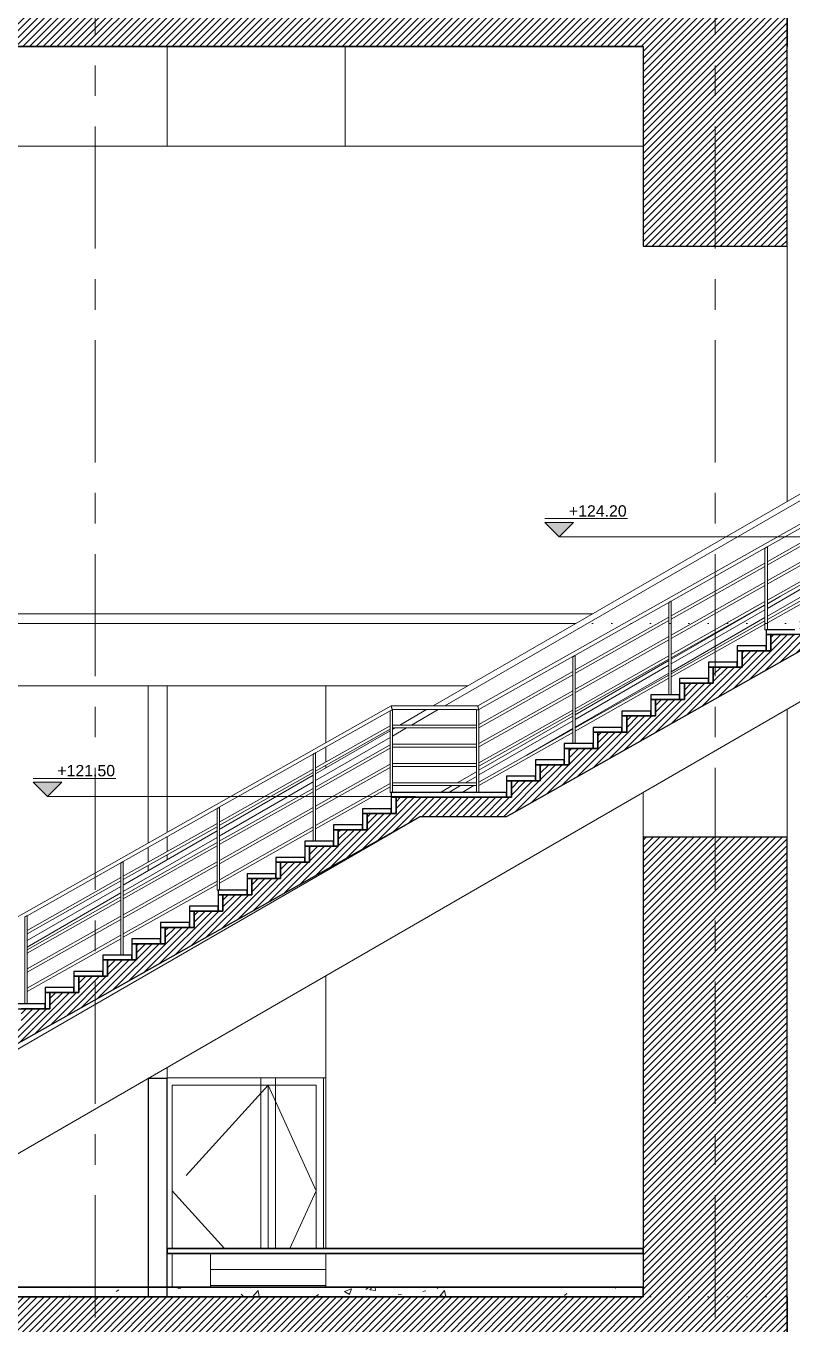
# Model space of a CAD drawing. Header units: centimetres. Extents: x -9500 to 10637, y -7231 to 13725.
# Drawn here: x 5180 to 5977, y 11602 to 12951 of the extents above; entities that cross this region are included whole.
import ezdxf

# ---------------------------------------------------------------- set-up
doc = ezdxf.new("R2010")
doc.units = ezdxf.units.CM
doc.header["$LTSCALE"] = 200
for name, pattern in [('Centre', [3.175, 0.635, -0.47625, 1.5875, -0.47625]), ('Dot 1mm', [0.1, 0, -0.1]), ('Grid Line 1_4_', [1.11125, 0.635, -0.15875, 0.15875, -0.15875])]:
    doc.linetypes.add(name, pattern=pattern)
for name, color, linetype, lineweight in [('A-DOOR', 31, 'Continuous', 9), ('A-DOOR-FRAM', 31, 'Continuous', 9), ('A-FLOR', 192, 'Continuous', 9), ('A-FLOR-HRAL', 11, 'Continuous', 9), ('A-FLOR-LEVL', 51, 'Continuous', 9), ('A-FLOR-PATT', 8, 'Continuous', 35), ('A-GENM', 13, 'Continuous', 9), ('A-WALL', 113, 'Continuous', 9), ('A-WALL-PATT', 111, 'Continuous', 25), ('G-ANNO-DIMS', 111, 'Continuous', 9), ('S-COLS', 52, 'Continuous', 9), ('S-GRID', 1, 'Continuous', 9), ('S-STRS', 31, 'Continuous', 9)]:
    doc.layers.add(name, color=color, linetype=linetype, lineweight=lineweight)
doc.styles.add('Arial_3', font='arial.ttf', dxfattribs={"height": 11.802395})
pattern_1 = [(45, (2594.172, 12045), (-3.535534, 3.535534), [])]

# ---------------------------------------------------------------- blocks, each defined once
blk = doc.blocks.new('A-YURUYEN MERDIVEN - 1570-1859977-G2-1')
at = {"layer": 'A-GENM'}
for p, q in [((772.3, 13285.1), (-1030.2, 12244.4)), ((-1018.2, 12244.4), (775.3, 13279.9)), ((-1720.3, 11630), (-386.6, 12400)), ((-585.2, 12402), (-682.7, 12345.7)), ((-585.2, 12393.9), (-682.7, 12337.6)), ((-685.2, 12349.1), (-782.7, 12292.8)), ((-669, 12358.5), (-682.7, 12350.6)), ((-685.2, 12344.2), (-782.7, 12287.9)), ((-685.2, 12336.2), (-782.7, 12279.9)), ((-785.2, 12291.4), (-882.7, 12235.1)), ((-785.2, 12286.5), (-882.7, 12230.2)), ((-785.2, 12278.4), (-882.7, 12222.1)), ((-1037.2, 12240.4), (-1064.9, 12224.4)), ((-1052.9, 12224.4), (-1025.2, 12240.4)), ((-885.2, 12233.7), (-982.7, 12177.4)), ((-885.2, 12228.8), (-982.7, 12172.5)), ((-1075.2, 12218.4), (-1152.8, 12173.6)), ((-1072.8, 12212.9), (-1058, 12221.4)), ((-1070.1, 12221.4), (-1072.8, 12219.8)), ((-885.2, 12220.7), (-933, 12193.1)), ((-1152.8, 12166.7), (-1075.2, 12211.5)), ((-985.2, 12175.9), (-1005.3, 12164.3)), ((-1155.2, 12172.2), (-1252.8, 12115.9)), ((-1252.8, 12109), (-1155.2, 12165.3)), ((-1010.5, 12161.4), (-1022.6, 12154.4)), ((-1002, 12161.4), (-1014.1, 12154.4)), ((-988, 12161.4), (-1000.1, 12154.4)), ((-985.2, 12171), (-996.8, 12164.4)), ((-1043.4, 12129.4), (-1891, 11640)), ((-1255.2, 12114.5), (-1352.8, 12058.1)), ((-1352.8, 12051.2), (-1255.2, 12107.5)), ((-1355.2, 12056.7), (-1452.8, 12000.4)), ((-1452.8, 11993.5), (-1355.2, 12049.8))]:
    blk.add_line(p, q, dxfattribs=at)
blk = doc.blocks.new('M_Single-Flush2 - IUAS_A_DOOR_K7 _yangına dayanıklı saç kapı  100x220_-1640812-G2-1')
at = {"layer": 'A-DOOR', "linetype": 'Centre'}
for p, q in [((-1202, 11850), (-1302, 11740)), ((-1302, 11740), (-1247.4, 11680))]:
    blk.add_line(p, q, dxfattribs=at)
at = {"layer": 'A-DOOR-FRAM'}
for p, q in [((-1194.4, 11857.6), (-1307, 11857.6)), ((-1302, 11680), (-1302, 11850)), ((-1302, 11850), (-1202, 11850)), ((-1202, 11850), (-1202, 11680)), ((-1194.4, 11680), (-1194.4, 11857.6)), ((-1302, 11640), (-1302, 11675))]:
    blk.add_line(p, q, dxfattribs=at)
blk = doc.blocks.new('M_Single-Flush1 - K1-KAPI 500 x 2200mm-1465101-G2-1')
at = {"layer": 'A-DOOR', "linetype": 'Centre'}
for p, q in [((-1202, 11850), (-1152, 11740)), ((-1152, 11740), (-1179.3, 11680))]:
    blk.add_line(p, q, dxfattribs=at)
at = {"layer": 'A-DOOR-FRAM'}
for p, q in [((-1144.5, 11857.6), (-1209.6, 11857.6)), ((-1209.6, 11857.6), (-1209.6, 11680)), ((-1202, 11680), (-1202, 11850)), ((-1202, 11850), (-1152, 11850)), ((-1152, 11850), (-1152, 11680))]:
    blk.add_line(p, q, dxfattribs=at)
blk = doc.blocks.new('M_Single-Flush2 - IUAS_A_DOOR_K7 _yangına dayanıklı saç kapı  100x220_-V11-G2-1')
at = {"layer": 'A-DOOR-FRAM'}
for p, q in [((-1144.5, 11680), (-1144.5, 11857.6)), ((-1144.5, 11857.6), (-1142, 11857.6))]:
    blk.add_line(p, q, dxfattribs=at)
blk = doc.blocks.new('Railing - 25mm 2-1672568-G2-1')
at = {"layer": 'A-FLOR-HRAL'}
for p, q in [((-1645.2, 11883.7), (-1645.2, 11968.4)), ((-1642.7, 11969.8), (-1642.7, 11883.7)), ((-1644, 11883.7), (-1645.2, 11883.7))]:
    blk.add_line(p, q, dxfattribs=at)
at = {"layer": 'A-FLOR-HRAL', "flags": 128}
for points in [[(-1645.2, 11968.4), (-1645, 11968.6), (-1644.5, 11968.8), (-1644, 11969.1)], [(-1644, 11969.1), (-1643.4, 11969.4), (-1643, 11969.7), (-1642.8, 11969.8)]]:
    blk.add_lwpolyline(points, dxfattribs=at)
blk = doc.blocks.new('Railing - 25mm 2-V12-G2-1')
at = {"layer": 'A-FLOR-HRAL'}
for p, q in [((-1555.2, 11883.7), (-1555.2, 11969.7)), ((-1555.2, 11969.7), (-1554, 11969.7)), ((-1554, 11969.7), (-1552.7, 11969.7)), ((-1552.7, 11969.7), (-1552.7, 11883.7))]:
    blk.add_line(p, q, dxfattribs=at)
blk = doc.blocks.new('Railing - 25mm 2-1672570-G2-1')
at = {"layer": 'A-FLOR-HRAL'}
for p, q in [((-1965.2, 11697.7), (-1965.2, 11788)), ((-1962.7, 11789.4), (-1962.7, 11697.7))]:
    blk.add_line(p, q, dxfattribs=at)
at = {"layer": 'A-FLOR-HRAL', "flags": 128}
for points in [[(-1965.2, 11788), (-1965, 11788.2), (-1964.5, 11788.4), (-1964, 11788.7)], [(-1964, 11788.7), (-1963.4, 11789), (-1963, 11789.3), (-1962.8, 11789.4)]]:
    blk.add_lwpolyline(points, dxfattribs=at)
blk = doc.blocks.new('Railing - 25mm 2-1672572-G2-1')
at = {"layer": 'A-FLOR-HRAL'}
for p, q in [((-1865.2, 11748.4), (-1865.2, 11844.4)), ((-1862.7, 11845.8), (-1862.7, 11748.4))]:
    blk.add_line(p, q, dxfattribs=at)
at = {"layer": 'A-FLOR-HRAL', "flags": 128}
for points in [[(-1865.2, 11844.4), (-1865, 11844.5), (-1864.5, 11844.8), (-1864, 11845.1)], [(-1864, 11845.1), (-1863.4, 11845.4), (-1863, 11845.6), (-1862.8, 11845.8)]]:
    blk.add_lwpolyline(points, dxfattribs=at)
blk = doc.blocks.new('Railing - Railing-1672223-G2-1')
at = {"layer": 'A-FLOR-HRAL'}
for p, q in [((-504, 12515), (-984, 12244.4)), ((-682.8, 12409.6), (-585.2, 12464.6)), ((-585.2, 12449.2), (-682.8, 12394.2)), ((-682.8, 12390.8), (-585.2, 12445.8)), ((-585.2, 12429.2), (-682.8, 12374.2)), ((-682.8, 12370.8), (-585.2, 12425.8)), ((-782.8, 12353.2), (-685.2, 12408.2)), ((-585.2, 12409.2), (-682.7, 12354.2)), ((-682.7, 12350.8), (-585.3, 12405.7)), ((-685.2, 12392.8), (-782.8, 12337.8)), ((-782.8, 12334.4), (-685.2, 12389.4)), ((-585.2, 12389.2), (-682.7, 12334.2)), ((-682.7, 12330.8), (-585.2, 12385.7)), ((-685.2, 12372.8), (-782.8, 12317.8)), ((-782.8, 12314.4), (-685.2, 12369.4)), ((-882.8, 12296.8), (-785.2, 12351.8)), ((-685.2, 12352.8), (-782.7, 12297.8)), ((-782.7, 12294.4), (-685.2, 12349.4)), ((-785.2, 12336.4), (-882.8, 12281.4)), ((-882.8, 12278), (-785.2, 12333)), ((-685.2, 12332.8), (-782.7, 12277.8)), ((-782.7, 12274.4), (-685.2, 12329.4)), ((-785.2, 12316.4), (-882.8, 12261.4)), ((-882.8, 12258), (-785.2, 12313)), ((-982.9, 12240.4), (-885.2, 12295.5)), ((-785.2, 12296.4), (-882.7, 12241.4)), ((-882.7, 12238), (-785.2, 12293)), ((-885.2, 12280.1), (-982.7, 12225.1)), ((-982.7, 12221.6), (-885.2, 12276.6)), ((-785.2, 12276.4), (-882.7, 12221.4)), ((-882.7, 12218), (-785.2, 12273)), ((-885.2, 12260.1), (-982.7, 12205.1)), ((-982.7, 12201.6), (-885.2, 12256.6)), ((-1074, 12244.4), (-1554, 11973.7)), ((-984, 12244.4), (-1074, 12244.4)), ((-1152.8, 12195.4), (-1075.2, 12239.1)), ((-1072.8, 12240.4), (-985.2, 12240.4)), ((-885.2, 12240), (-982.7, 12185.1)), ((-982.7, 12181.6), (-885.2, 12236.6)), ((-1075.2, 12223.7), (-1152.8, 12179.9)), ((-1152.8, 12176.5), (-1075.2, 12220.2)), ((-985.2, 12224.4), (-1072.8, 12224.4)), ((-1072.8, 12221.4), (-985.2, 12221.4)), ((-885.2, 12220), (-982.7, 12165.1)), ((-982.7, 12161.6), (-885.2, 12216.6)), ((-1075.2, 12203.7), (-1152.8, 12159.9)), ((-985.2, 12204.4), (-1072.8, 12204.4)), ((-1072.8, 12201.4), (-985.2, 12201.4)), ((-1252.8, 12139), (-1155.2, 12194)), ((-1152.8, 12156.5), (-1075.2, 12200.2)), ((-1155.2, 12178.6), (-1252.8, 12123.6)), ((-1252.8, 12120.1), (-1155.2, 12175.1)), ((-1075.2, 12183.7), (-1152.7, 12140)), ((-1152.7, 12136.5), (-1075.2, 12180.2)), ((-985.2, 12184.4), (-1072.7, 12184.4)), ((-1072.7, 12181.4), (-985.2, 12181.4)), ((-1075.2, 12163.7), (-1152.7, 12120)), ((-1152.7, 12116.5), (-1075.2, 12160.2)), ((-985.2, 12164.4), (-1072.7, 12164.4)), ((-1072.7, 12161.4), (-985.2, 12161.4)), ((-1155.2, 12158.6), (-1252.8, 12103.6)), ((-1252.8, 12100.1), (-1155.2, 12155.1)), ((-1352.8, 12082.6), (-1255.2, 12137.6)), ((-1155.2, 12138.6), (-1252.7, 12083.6)), ((-1252.7, 12080.1), (-1155.2, 12135.1)), ((-1255.2, 12122.2), (-1352.8, 12067.2)), ((-1352.8, 12063.7), (-1255.2, 12118.7)), ((-1155.2, 12118.6), (-1252.7, 12063.6)), ((-1252.7, 12060.1), (-1155.2, 12115.1)), ((-1255.2, 12102.2), (-1352.8, 12047.2)), ((-1352.8, 12043.7), (-1255.2, 12098.7)), ((-1452.8, 12026.2), (-1355.2, 12081.2)), ((-1255.2, 12082.2), (-1352.7, 12027.2)), ((-1355.2, 12065.8), (-1452.8, 12010.8)), ((-1352.7, 12023.7), (-1255.2, 12078.7)), ((-1452.8, 12007.4), (-1355.2, 12062.4)), ((-1255.2, 12062.2), (-1352.7, 12007.2)), ((-1352.7, 12003.7), (-1255.2, 12058.7)), ((-1355.2, 12045.8), (-1452.8, 11990.8)), ((-1452.8, 11987.4), (-1355.2, 12042.4)), ((-1355.2, 12025.8), (-1452.7, 11970.8)), ((-1452.7, 11967.4), (-1355.2, 12022.3)), ((-1355.2, 12005.8), (-1452.7, 11950.8)), ((-1452.7, 11947.4), (-1355.2, 12002.3))]:
    blk.add_line(p, q, dxfattribs=at)
for points, knots in [([(-1073.5, 12242.4), (-1073.5, 12242.5), (-1073.6, 12242.9), (-1073.7, 12243.4), (-1073.8, 12243.8), (-1073.9, 12244.2), (-1074, 12244.4), (-1074, 12244.4)], [0, 0, 0, 0, 0.0833333, 0.1666667, 0.25, 0.3333333, 0.5, 0.5, 0.5, 0.5]), ([(-983.5, 12242.4), (-983.5, 12242.5), (-983.6, 12242.9), (-983.7, 12243.4), (-983.8, 12243.8), (-983.9, 12244.2), (-984, 12244.4), (-984, 12244.4)], [0, 0, 0, 0, 0.0833333, 0.1666667, 0.25, 0.3333333, 0.5, 0.5, 0.5, 0.5]), ([(-982.9, 12240.4), (-982.9, 12240.4), (-983, 12240.5), (-983.1, 12240.9), (-983.2, 12241.4), (-983.3, 12241.8), (-983.4, 12242.2), (-983.5, 12242.4)], [0.5, 0.5, 0.5, 0.5, 0.6666667, 0.75, 0.8333333, 0.9166667, 1, 1, 1, 1])]:
    blk.add_open_spline(points, degree=3, knots=knots, dxfattribs=at)
blk.add_open_spline([(-1073, 12240.4), (-1073, 12240.5), (-1073, 12240.6), (-1073.1, 12240.9), (-1073.2, 12241.4), (-1073.3, 12241.8), (-1073.4, 12242.2), (-1073.5, 12242.4)], degree=3, dxfattribs=at)
for name, p in [('Railing - 25mm 2-1672568-G2-1', (960, 439.8)), ('Railing - 25mm 2-1672572-G2-1', (1080, 507.4)), ('Railing - 25mm 2-1672570-G2-1', (1080, 507.4)), ('Railing - 25mm 2-1672568-G2-1', (570, 270.6)), ('Railing - 25mm 2-V12-G2-1', (570, 270.6)), ('Railing - 25mm 2-1672570-G2-1', (810, 406)), ('Railing - 25mm 2-1672568-G2-1', (390, 169.1)), ('Railing - 25mm 2-1672572-G2-1', (510, 236.8)), ('Railing - 25mm 2-1672570-G2-1', (510, 236.8))]:
    blk.add_blockref(name, p)
blk = doc.blocks.new('Spot Elevations - IUAS_A_SECTION_FLOOR_CONCRETE-1317280-G2-1')
at = {"layer": 'G-ANNO-DIMS'}
blk.add_hatch(color=256, dxfattribs=at).paths.add_polyline_path([(-462, 13045), (-477, 13030), (-492, 13045)], flags=0)
for p, q in [((-492, 13049), (-405.9, 13049)), ((-492, 13045), (-462, 13045)), ((-477, 13030), (-492, 13045)), ((-462, 13045), (-492, 13045)), ((-492, 13045), (-477, 13030)), ((-462, 13045), (-477, 13030)), ((-477, 13030), (-462, 13045))]:
    blk.add_line(p, q, dxfattribs=at)

msp = doc.modelspace()

# ---------------------------------------------------------------- hatches: boundary and pattern name
at = {"layer": 'A-FLOR-PATT', "lineweight": 9}
h = msp.add_hatch(dxfattribs=at)
h.set_pattern_fill('FP_12', color=256, style=0, pattern_type=2)
h.set_pattern_definition(pattern_1)
h.paths.add_polyline_path([(5971.6, 12930), (5971.6, 13030), (4336.5, 13030), (4336.5, 12930), (5821.6, 12930)], flags=0)
h = msp.add_hatch(dxfattribs=at)
h.set_pattern_fill('FP_13', color=256, style=0, pattern_type=2)
h.set_pattern_definition([(50, (2594.17, 12045), (72.8738, -6.3761), [7.62, -83.82]), (355, (2594.17, 12045), (-14.097, 76.4224), [6.096, -67.056]), (100.451, (2600.245, 12044.47), (58.777, 70.0469), [6.476, -71.236]), (46.184, (2594.17, 12065.32), (108.4314, -16.8175), [11.43, -125.73]), (96.636, (2603.21, 12063.92), (94.961, 98.971), [9.714, -106.854]), (351.184, (2594.17, 12065.32), (94.9623, 98.97), [9.144, -100.584]), (21, (2604.33, 12060.24), (60.6457, -40.9065), [7.62, -83.82]), (326, (2604.33, 12060.24), (24.7208, 73.675), [6.096, -67.056]), (71.451, (2609.386, 12056.83), (85.3669, 32.7687), [6.476, -71.236]), (37.5, (2594.172, 12045), (1.23552, 33.82243), [3.353, -62.89, 3.353, -64.719, -67.31]), (37.5, (2594.172, 12045), (1.23552, 33.82243), [-134.315, 3.353, -63.957]), (7.5, (2594.172, 12045), (26.72815, 40.07255), [3.353, -35.458, 3.353, -61.366, -25.654]), (7.5, (2594.172, 12045), (26.72815, 40.07255), [-103.53, 3.353, -22.301]), (327.5, (2571.515, 12045), (54.23632, -2.29212), [3.353, -22.047, 3.353, -75.895, -105.156]), (327.5, (2571.515, 12045), (54.23632, -2.29212), [-104.648, 3.353, -101.803]), (317.5, (2561.355, 12045), (59.2516, 10.17014), [3.353, -29.667, 3.353, -49.276, -74.676]), (317.5, (2561.355, 12045), (59.2516, 10.17014), [-85.649, 3.353, -71.323])])
h.paths.add_polyline_path([(4336.5, 11630), (4569.6, 11630), (4569.6, 11640), (4336.5, 11640), (4336.5, 11638.8)], flags=0)
h.paths.add_polyline_path([(5821.6, 11630), (5821.6, 11640), (5121.6, 11640), (5121.6, 11630), (5634.6, 11630)], flags=0)
h = msp.add_hatch(dxfattribs=at)
h.set_pattern_fill('FP_12', color=256, style=0, pattern_type=2)
h.set_pattern_definition(pattern_1)
h.paths.add_polyline_path([(4725.9, 11565), (5971.6, 11565), (5971.6, 11630), (4336.5, 11630), (4336.5, 11565), (4596.1, 11565)], flags=0)
at = {"layer": 'A-WALL-PATT', "lineweight": 9}
h = msp.add_hatch(dxfattribs=at)
h.set_pattern_fill('FP_12', color=256, style=0, pattern_type=2)
h.set_pattern_definition(pattern_1)
h.paths.add_polyline_path([(5821.6, 11400.2), (5971.6, 11400.2), (5971.6, 11565), (5821.6, 11565), (5821.6, 11448)], flags=0)
h.paths.add_polyline_path([(5894.2, 11630), (5971.6, 11630), (5971.6, 12108), (5821.6, 12108), (5821.6, 11630)], flags=0)
h.paths.add_polyline_path([(5821.6, 12722.2), (5971.6, 12722.2), (5971.6, 12930), (5821.6, 12930), (5821.6, 12841.1)], flags=0)
at = {"layer": 'S-STRS'}
h = msp.add_hatch(dxfattribs=at)
h.set_pattern_fill('FP_12', color=256, style=0, pattern_type=2)
h.set_pattern_definition(pattern_1)
h.paths.add_polyline_path([(5684.6, 12132.1), (6134.6, 12385.9), (6134.6, 12403.1), (6104.6, 12403.1), (6104.6, 12386.2), (6074.6, 12386.2), (6074.6, 12369.3), (6044.6, 12369.3), (6044.6, 12352.3), (6014.6, 12352.3), (6014.6, 12335.4), (5984.6, 12335.4), (5984.6, 12318.5), (5954.6, 12318.5), (5954.6, 12301.6), (5924.6, 12301.6), (5924.6, 12284.7), (5894.6, 12284.7), (5894.6, 12267.8), (5864.6, 12267.8), (5864.6, 12250.9), (5834.6, 12250.9), (5834.6, 12233.9), (5804.6, 12233.9), (5804.6, 12217), (5774.6, 12217), (5774.6, 12200.1), (5744.6, 12200.1), (5744.6, 12183.2), (5714.6, 12183.2), (5714.6, 12166.3), (5684.6, 12166.3), (5684.6, 12144.5)], flags=0)
h = msp.add_hatch(dxfattribs=at)
h.set_pattern_fill('FP_12', color=256, style=0, pattern_type=2)
h.set_pattern_definition(pattern_1)
h.paths.add_polyline_path([(5564.6, 12115.2), (5589.7, 12129.4), (5679.7, 12129.4), (5684.6, 12132.1), (5684.6, 12149.4), (5564.6, 12149.4), (5564.6, 12132.4)], flags=0)
h = msp.add_hatch(dxfattribs=at)
h.set_pattern_fill('FP_12', color=256, style=0, pattern_type=2)
h.set_pattern_definition(pattern_1)
h.paths.add_polyline_path([(5114.6, 11861.5), (5564.6, 12115.2), (5564.6, 12132.4), (5534.6, 12132.4), (5534.6, 12115.5), (5504.6, 12115.5), (5504.6, 12098.6), (5474.6, 12098.6), (5474.6, 12081.7), (5444.6, 12081.7), (5444.6, 12064.8), (5414.6, 12064.8), (5414.6, 12047.9), (5384.6, 12047.9), (5384.6, 12031), (5354.6, 12031), (5354.6, 12014), (5324.6, 12014), (5324.6, 11997.1), (5294.6, 11997.1), (5294.6, 11980.2), (5264.6, 11980.2), (5264.6, 11963.3), (5234.6, 11963.3), (5234.6, 11946.4), (5204.6, 11946.4), (5204.6, 11929.5), (5174.6, 11929.5), (5174.6, 11912.6), (5144.6, 11912.6), (5144.6, 11895.6), (5114.6, 11895.6), (5114.6, 11870.9)], flags=0)

# ---------------------------------------------------------------- linework, layer by layer
at = {"layer": 'A-FLOR', "lineweight": 35}
for p, q in [((5971.6, 12930), (5971.6, 13030)), ((4336.5, 12930), (5821.6, 12930)), ((5821.6, 11680), (5326.6, 11680)), ((5326.6, 11680), (5326.6, 11675)), ((5326.6, 11675), (5821.6, 11675)), ((5821.6, 11675), (5821.6, 11680)), ((5821.6, 11640), (5121.6, 11640)), ((5821.6, 11630), (5821.6, 11640)), ((5121.6, 11630), (5821.6, 11630)), ((5971.6, 11565), (5971.6, 11630))]:
    msp.add_line(p, q, dxfattribs=at)
at = {"layer": 'A-FLOR'}
for p, q in [((4569.6, 12340), (5769, 12340)), ((5751.7, 12330), (4569.6, 12330)), ((5751.7, 12330), (5751.7, 12330)), ((5639.1, 12265), (4454.8, 12265))]:
    msp.add_line(p, q, dxfattribs=at)
at = {"layer": 'A-FLOR-LEVL', "linetype": 'Dot 1mm'}
for p, q in [((4080.5, 12330), (8746.3, 12330)), ((4080.5, 11630), (8746.3, 11630))]:
    msp.add_line(p, q, dxfattribs=at)
at = {"layer": 'A-WALL'}
for p, q in [((5326.6, 12930), (5326.6, 12826.4)), ((5511.6, 12826.4), (5511.6, 12930)), ((5821.6, 12826.4), (4460.4, 12826.4)), ((5971.6, 12722.2), (5971.6, 12457)), ((5306.6, 12101.7), (5306.6, 12265)), ((5491.6, 12265), (5491.6, 12206)), ((5971.6, 12241), (5971.6, 12108)), ((5491.6, 12201.4), (5491.6, 12186)), ((5491.6, 12182.6), (5491.6, 12179.8)), ((5821.6, 12108), (5821.6, 12154.4)), ((5306.6, 12081.7), (5306.6, 12097.1)), ((5306.6, 12073), (5306.6, 12078.3)), ((5491.6, 11963.9), (5491.6, 11680)), ((5306.6, 11856.8), (5306.6, 11857.1)), ((5491.6, 11675), (5491.6, 11640))]:
    msp.add_line(p, q, dxfattribs=at)
at = {"layer": 'A-WALL', "lineweight": 25}
for p, q in [((5821.6, 12930), (5821.6, 12722.2)), ((5971.6, 12722.2), (5971.6, 12930)), ((5821.6, 12722.2), (5971.6, 12722.2)), ((5821.6, 12108), (5821.6, 11640)), ((5971.6, 12108), (5821.6, 12108)), ((5971.6, 11630), (5971.6, 12108)), ((5306.6, 11856.8), (5306.6, 11630)), ((5326.6, 11856.8), (5306.6, 11856.8)), ((5326.6, 11630), (5326.6, 11856.8))]:
    msp.add_line(p, q, dxfattribs=at)
at = {"layer": 'G-ANNO-DIMS'}
for p, q in [((6154.8, 12420), (5734.4, 12420)), ((5585, 12150), (5202.1, 12150))]:
    msp.add_line(p, q, dxfattribs=at)
at = {"layer": 'S-COLS'}
for p, q in [((5326.6, 12826.4), (5326.6, 12930)), ((5326.6, 12113), (5326.6, 12265)), ((5326.6, 12093), (5326.6, 12108.4)), ((5326.6, 12084.6), (5326.6, 12089.5)), ((5326.6, 11856.8), (5326.6, 11868.6))]:
    msp.add_line(p, q, dxfattribs=at)
at = {"layer": 'S-GRID', "linetype": 'Grid Line 1_4_'}
for p, q in [((5251.6, 10497.2), (5251.6, 13635)), ((5896.6, 10497.2), (5896.6, 13635))]:
    msp.add_line(p, q, dxfattribs=at)
at = {"layer": 'S-STRS', "lineweight": 25}
for p, q in [((5684.6, 12132.1), (6134.6, 12385.9)), ((5979.6, 12323.5), (5949.6, 12323.5)), ((5949.6, 12323.5), (5949.6, 12318.5)), ((5949.6, 12318.5), (5949.6, 12301.6)), ((5954.6, 12318.5), (5949.6, 12318.5)), ((5949.6, 12318.5), (5979.6, 12318.5)), ((5984.6, 12318.5), (5954.6, 12318.5)), ((5954.6, 12318.5), (5954.6, 12301.6)), ((5954.6, 12301.6), (5954.6, 12318.5)), ((5949.6, 12306.6), (5919.6, 12306.6)), ((5919.6, 12306.6), (5919.6, 12301.6)), ((5919.6, 12301.6), (5919.6, 12284.7)), ((5924.6, 12301.6), (5919.6, 12301.6)), ((5919.6, 12301.6), (5949.6, 12301.6)), ((5954.6, 12301.6), (5924.6, 12301.6)), ((5924.6, 12301.6), (5924.6, 12284.7)), ((5924.6, 12284.7), (5924.6, 12301.6)), ((5949.6, 12301.6), (5949.6, 12306.6)), ((5949.6, 12301.6), (5954.6, 12301.6)), ((5919.6, 12289.7), (5889.6, 12289.7)), ((5889.6, 12289.7), (5889.6, 12284.7)), ((5889.6, 12284.7), (5889.6, 12267.8)), ((5894.6, 12284.7), (5889.6, 12284.7)), ((5889.6, 12284.7), (5919.6, 12284.7)), ((5924.6, 12284.7), (5894.6, 12284.7)), ((5894.6, 12284.7), (5894.6, 12267.8)), ((5894.6, 12267.8), (5894.6, 12284.7)), ((5919.6, 12284.7), (5919.6, 12289.7)), ((5919.6, 12284.7), (5924.6, 12284.7)), ((5889.6, 12272.8), (5859.6, 12272.8)), ((5859.6, 12272.8), (5859.6, 12267.8)), ((5889.6, 12267.8), (5889.6, 12272.8)), ((5859.6, 12255.9), (5829.6, 12255.9)), ((5829.6, 12255.9), (5829.6, 12250.9)), ((5859.6, 12267.8), (5859.6, 12250.9)), ((5864.6, 12267.8), (5859.6, 12267.8)), ((5859.6, 12267.8), (5889.6, 12267.8)), ((5859.6, 12250.9), (5859.6, 12255.9)), ((5894.6, 12267.8), (5864.6, 12267.8)), ((5864.6, 12267.8), (5864.6, 12250.9)), ((5864.6, 12250.9), (5864.6, 12267.8)), ((5889.6, 12267.8), (5894.6, 12267.8)), ((5829.6, 12250.9), (5829.6, 12233.9)), ((5834.6, 12250.9), (5829.6, 12250.9)), ((5829.6, 12250.9), (5859.6, 12250.9)), ((5864.6, 12250.9), (5834.6, 12250.9)), ((5834.6, 12250.9), (5834.6, 12233.9)), ((5834.6, 12233.9), (5834.6, 12250.9)), ((5859.6, 12250.9), (5864.6, 12250.9)), ((5829.6, 12238.9), (5799.6, 12238.9)), ((5799.6, 12238.9), (5799.6, 12233.9)), ((5799.6, 12233.9), (5799.6, 12217)), ((5804.6, 12233.9), (5799.6, 12233.9)), ((5799.6, 12233.9), (5829.6, 12233.9)), ((5834.6, 12233.9), (5804.6, 12233.9)), ((5804.6, 12233.9), (5804.6, 12217)), ((5804.6, 12217), (5804.6, 12233.9)), ((5829.6, 12233.9), (5829.6, 12238.9)), ((5829.6, 12233.9), (5834.6, 12233.9)), ((5799.6, 12222), (5769.6, 12222)), ((5769.6, 12222), (5769.6, 12217)), ((5769.6, 12217), (5769.6, 12200.1)), ((5774.6, 12217), (5769.6, 12217)), ((5769.6, 12217), (5799.6, 12217)), ((5804.6, 12217), (5774.6, 12217)), ((5774.6, 12217), (5774.6, 12200.1)), ((5774.6, 12200.1), (5774.6, 12217)), ((5799.6, 12217), (5799.6, 12222)), ((5799.6, 12217), (5804.6, 12217)), ((5769.6, 12205.1), (5739.6, 12205.1)), ((5739.6, 12205.1), (5739.6, 12200.1)), ((5769.6, 12200.1), (5769.6, 12205.1)), ((5739.6, 12188.2), (5709.6, 12188.2)), ((5709.6, 12188.2), (5709.6, 12183.2)), ((5739.6, 12200.1), (5739.6, 12183.2)), ((5744.6, 12200.1), (5739.6, 12200.1)), ((5739.6, 12200.1), (5769.6, 12200.1)), ((5739.6, 12183.2), (5739.6, 12188.2)), ((5774.6, 12200.1), (5744.6, 12200.1)), ((5744.6, 12200.1), (5744.6, 12183.2)), ((5744.6, 12183.2), (5744.6, 12200.1)), ((5769.6, 12200.1), (5774.6, 12200.1)), ((5709.6, 12183.2), (5709.6, 12166.3)), ((5714.6, 12183.2), (5709.6, 12183.2)), ((5709.6, 12183.2), (5739.6, 12183.2)), ((5744.6, 12183.2), (5714.6, 12183.2)), ((5714.6, 12183.2), (5714.6, 12166.3)), ((5714.6, 12166.3), (5714.6, 12183.2)), ((5739.6, 12183.2), (5744.6, 12183.2)), ((5709.6, 12171.3), (5679.6, 12171.3)), ((5679.6, 12171.3), (5679.6, 12166.3)), ((5679.6, 12166.3), (5679.6, 12149.4)), ((5684.6, 12166.3), (5679.6, 12166.3)), ((5679.6, 12166.3), (5709.6, 12166.3)), ((5714.6, 12166.3), (5684.6, 12166.3)), ((5684.6, 12166.3), (5684.6, 12149.4)), ((5684.6, 12149.4), (5684.6, 12166.3)), ((5709.6, 12166.3), (5709.6, 12171.3)), ((5709.6, 12166.3), (5714.6, 12166.3)), ((5679.6, 12154.4), (5559.6, 12154.4)), ((5559.6, 12154.4), (5559.6, 12149.4)), ((5559.6, 12149.4), (5679.6, 12149.4)), ((5559.6, 12149.4), (5559.6, 12132.4)), ((5564.6, 12149.4), (5559.6, 12149.4)), ((5684.6, 12149.4), (5564.6, 12149.4)), ((5564.6, 12149.4), (5564.6, 12132.4)), ((5564.6, 12132.4), (5564.6, 12149.4)), ((5679.6, 12149.4), (5679.6, 12154.4)), ((5679.6, 12149.4), (5684.6, 12149.4)), ((5559.6, 12137.4), (5529.6, 12137.4)), ((5529.6, 12137.4), (5529.6, 12132.4)), ((5559.6, 12132.4), (5559.6, 12137.4)), ((5529.6, 12120.5), (5499.6, 12120.5)), ((5499.6, 12120.5), (5499.6, 12115.5)), ((5529.6, 12132.4), (5529.6, 12115.5)), ((5534.6, 12132.4), (5529.6, 12132.4)), ((5529.6, 12132.4), (5559.6, 12132.4)), ((5529.6, 12115.5), (5529.6, 12120.5)), ((5564.6, 12132.4), (5534.6, 12132.4)), ((5534.6, 12132.4), (5534.6, 12115.5)), ((5534.6, 12115.5), (5534.6, 12132.4)), ((5559.6, 12132.4), (5564.6, 12132.4)), ((5564.6, 12115.2), (5589.7, 12129.4)), ((5589.7, 12129.4), (5679.7, 12129.4)), ((5679.7, 12129.4), (5684.6, 12132.1)), ((5114.6, 11861.5), (5564.6, 12115.2)), ((5499.6, 12115.5), (5499.6, 12098.6)), ((5504.6, 12115.5), (5499.6, 12115.5)), ((5499.6, 12115.5), (5529.6, 12115.5)), ((5534.6, 12115.5), (5504.6, 12115.5)), ((5504.6, 12115.5), (5504.6, 12098.6)), ((5504.6, 12098.6), (5504.6, 12115.5)), ((5529.6, 12115.5), (5534.6, 12115.5)), ((5499.6, 12103.6), (5469.6, 12103.6)), ((5469.6, 12103.6), (5469.6, 12098.6)), ((5469.6, 12098.6), (5469.6, 12081.7)), ((5474.6, 12098.6), (5469.6, 12098.6)), ((5469.6, 12098.6), (5499.6, 12098.6)), ((5504.6, 12098.6), (5474.6, 12098.6)), ((5474.6, 12098.6), (5474.6, 12081.7)), ((5474.6, 12081.7), (5474.6, 12098.6)), ((5499.6, 12098.6), (5499.6, 12103.6)), ((5499.6, 12098.6), (5504.6, 12098.6)), ((5469.6, 12086.7), (5439.6, 12086.7)), ((5439.6, 12086.7), (5439.6, 12081.7)), ((5439.6, 12081.7), (5439.6, 12064.8)), ((5444.6, 12081.7), (5439.6, 12081.7)), ((5439.6, 12081.7), (5469.6, 12081.7)), ((5474.6, 12081.7), (5444.6, 12081.7)), ((5444.6, 12081.7), (5444.6, 12064.8)), ((5444.6, 12064.8), (5444.6, 12081.7)), ((5469.6, 12081.7), (5469.6, 12086.7)), ((5469.6, 12081.7), (5474.6, 12081.7)), ((5439.6, 12069.8), (5409.6, 12069.8)), ((5409.6, 12069.8), (5409.6, 12064.8)), ((5439.6, 12064.8), (5439.6, 12069.8)), ((5409.6, 12052.9), (5379.6, 12052.9)), ((5379.6, 12052.9), (5379.6, 12047.9)), ((5409.6, 12064.8), (5409.6, 12047.9)), ((5414.6, 12064.8), (5409.6, 12064.8)), ((5409.6, 12064.8), (5439.6, 12064.8)), ((5409.6, 12047.9), (5409.6, 12052.9)), ((5444.6, 12064.8), (5414.6, 12064.8)), ((5414.6, 12064.8), (5414.6, 12047.9)), ((5414.6, 12047.9), (5414.6, 12064.8)), ((5439.6, 12064.8), (5444.6, 12064.8)), ((5379.6, 12047.9), (5379.6, 12031)), ((5384.6, 12047.9), (5379.6, 12047.9)), ((5379.6, 12047.9), (5409.6, 12047.9)), ((5414.6, 12047.9), (5384.6, 12047.9)), ((5384.6, 12047.9), (5384.6, 12031)), ((5384.6, 12031), (5384.6, 12047.9)), ((5409.6, 12047.9), (5414.6, 12047.9)), ((5379.6, 12036), (5349.6, 12036)), ((5349.6, 12036), (5349.6, 12031)), ((5349.6, 12031), (5349.6, 12014)), ((5354.6, 12031), (5349.6, 12031)), ((5349.6, 12031), (5379.6, 12031)), ((5384.6, 12031), (5354.6, 12031)), ((5354.6, 12031), (5354.6, 12014)), ((5354.6, 12014), (5354.6, 12031)), ((5379.6, 12031), (5379.6, 12036)), ((5379.6, 12031), (5384.6, 12031)), ((5349.6, 12019), (5319.6, 12019)), ((5319.6, 12019), (5319.6, 12014)), ((5319.6, 12014), (5319.6, 11997.1)), ((5324.6, 12014), (5319.6, 12014)), ((5319.6, 12014), (5349.6, 12014)), ((5354.6, 12014), (5324.6, 12014)), ((5324.6, 12014), (5324.6, 11997.1)), ((5324.6, 11997.1), (5324.6, 12014)), ((5349.6, 12014), (5349.6, 12019)), ((5349.6, 12014), (5354.6, 12014)), ((5319.6, 12002.1), (5289.6, 12002.1)), ((5289.6, 12002.1), (5289.6, 11997.1)), ((5319.6, 11997.1), (5319.6, 12002.1)), ((5289.6, 11985.2), (5259.6, 11985.2)), ((5259.6, 11985.2), (5259.6, 11980.2)), ((5289.6, 11997.1), (5289.6, 11980.2)), ((5294.6, 11997.1), (5289.6, 11997.1)), ((5289.6, 11997.1), (5319.6, 11997.1)), ((5289.6, 11980.2), (5289.6, 11985.2)), ((5324.6, 11997.1), (5294.6, 11997.1)), ((5294.6, 11997.1), (5294.6, 11980.2)), ((5294.6, 11980.2), (5294.6, 11997.1)), ((5319.6, 11997.1), (5324.6, 11997.1)), ((5259.6, 11980.2), (5259.6, 11963.3)), ((5264.6, 11980.2), (5259.6, 11980.2)), ((5259.6, 11980.2), (5289.6, 11980.2)), ((5294.6, 11980.2), (5264.6, 11980.2)), ((5264.6, 11980.2), (5264.6, 11963.3)), ((5264.6, 11963.3), (5264.6, 11980.2)), ((5289.6, 11980.2), (5294.6, 11980.2)), ((5259.6, 11968.3), (5229.6, 11968.3)), ((5229.6, 11968.3), (5229.6, 11963.3)), ((5229.6, 11963.3), (5229.6, 11946.4)), ((5234.6, 11963.3), (5229.6, 11963.3)), ((5229.6, 11963.3), (5259.6, 11963.3)), ((5264.6, 11963.3), (5234.6, 11963.3)), ((5234.6, 11963.3), (5234.6, 11946.4)), ((5234.6, 11946.4), (5234.6, 11963.3)), ((5259.6, 11963.3), (5259.6, 11968.3)), ((5259.6, 11963.3), (5264.6, 11963.3)), ((5229.6, 11951.4), (5199.6, 11951.4)), ((5199.6, 11951.4), (5199.6, 11946.4)), ((5199.6, 11946.4), (5199.6, 11929.5)), ((5204.6, 11946.4), (5199.6, 11946.4)), ((5199.6, 11946.4), (5229.6, 11946.4)), ((5234.6, 11946.4), (5204.6, 11946.4)), ((5204.6, 11946.4), (5204.6, 11929.5)), ((5204.6, 11929.5), (5204.6, 11946.4)), ((5229.6, 11946.4), (5229.6, 11951.4)), ((5229.6, 11946.4), (5234.6, 11946.4)), ((5199.6, 11934.5), (5169.6, 11934.5)), ((5199.6, 11929.5), (5199.6, 11934.5)), ((5169.6, 11929.5), (5199.6, 11929.5)), ((5204.6, 11929.5), (5174.6, 11929.5)), ((5199.6, 11929.5), (5204.6, 11929.5))]:
    msp.add_line(p, q, dxfattribs=at)
at = {"layer": 'S-STRS'}
for p, q in [((5371.6, 11658.3), (5371.6, 11675)), ((5371.6, 11641.7), (5371.6, 11658.3)), ((5491.6, 11658.3), (5371.6, 11658.3)), ((5371.6, 11640), (5371.6, 11641.7)), ((5491.6, 11641.7), (5371.6, 11641.7))]:
    msp.add_line(p, q, dxfattribs=at)

# ---------------------------------------------------------------- block references
at = {"layer": 'A-DOOR'}
for name in ['M_Single-Flush2 - IUAS_A_DOOR_K7 _yangına dayanıklı saç kapı  100x220_-1640812-G2-1', 'M_Single-Flush1 - K1-KAPI 500 x 2200mm-1465101-G2-1', 'M_Single-Flush2 - IUAS_A_DOOR_K7 _yangına dayanıklı saç kapı  100x220_-V11-G2-1']:
    msp.add_blockref(name, (6633.6, 0), dxfattribs=at)
at = {"layer": 'A-FLOR-HRAL'}
msp.add_blockref('Railing - Railing-1672223-G2-1', (6633.6, 0), dxfattribs=at)
at = {"layer": 'A-GENM'}
msp.add_blockref('A-YURUYEN MERDIVEN - 1570-1859977-G2-1', (6633.6, 0), dxfattribs=at)
at = {"layer": 'G-ANNO-DIMS'}
for p in [(6211.3, -610), (5679.1, -880)]:
    msp.add_blockref('Spot Elevations - IUAS_A_SECTION_FLOOR_CONCRETE-1317280-G2-1', p, dxfattribs=at)

# ---------------------------------------------------------------- texts
at = {"layer": 'G-ANNO-DIMS', "char_height": 11.8, "width": 71.568, "attachment_point": 1, "line_spacing_factor": 0.938532, "style": 'Arial_3'}
for s, insert in [('+124.20', (5744.5, 12452.9)), ('+121.50', (5212.3, 12182.9))]:
    msp.add_mtext(s, dxfattribs=dict(at, insert=insert))

doc.saveas('drawing.dxf')
